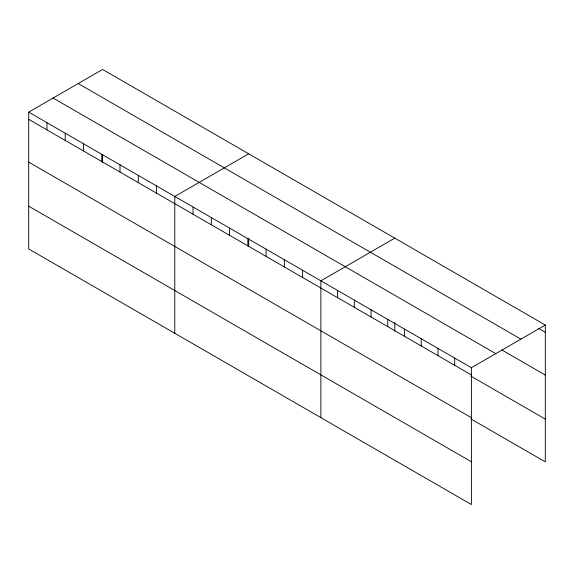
<?xml version="1.0" encoding="UTF-8"?>
<svg xmlns="http://www.w3.org/2000/svg" width="574" height="574" viewBox="0 0 574 574"><rect width="100%" height="100%" fill="white"/><g stroke="black" fill="none" stroke-linecap="round" stroke-linejoin="round"><path stroke-width="0.86" d="M28.7 112.124L471.398 367.712L471.398 504.539L28.7 248.951L28.7 112.124L102.603 69.461L545.3 325.049L545.3 461.876L470.802 418.862M248.693 153.803L174.79 196.466L174.79 333.293M394.783 238.145L320.88 280.815L320.88 417.642M471.398 367.712L545.3 325.049M538.455 328.321L545.3 332.267M78.215 83.539L520.912 339.126M501.97 350.025L545.3 375.037M53.088 98.046L495.785 353.634M28.7 119.342L471.398 374.93M470.802 376.092L545.3 419.106M28.7 162.112L471.398 417.707M28.7 206.181L471.398 461.769M454.68 358.061L454.68 365.279M437.955 348.404L437.955 355.622M421.23 338.746L421.23 345.964M404.505 329.089L404.505 336.314M394.783 322.509L394.783 331.32M387.78 319.438L387.78 326.656M371.055 309.781L371.055 316.999M354.33 300.123L354.33 307.341M337.605 290.466L337.605 297.691M302.62 270.268L302.62 277.486M284.36 259.728L284.36 266.946M266.099 249.181L266.099 256.406M248.693 238.167L248.693 246.095M247.839 238.641L247.839 245.859M229.578 228.1L229.578 235.318M211.311 217.553L211.311 224.771M193.051 207.013L193.051 214.231M156.53 185.926L156.53 193.144M138.269 175.379L138.269 182.604M120.009 164.838L120.009 172.057M102.603 154.7L102.603 162.636M101.749 154.298L101.749 161.516M83.481 143.751L83.481 150.969M65.221 133.211L65.221 140.429M46.96 122.664L46.96 129.882"/></g></svg>
